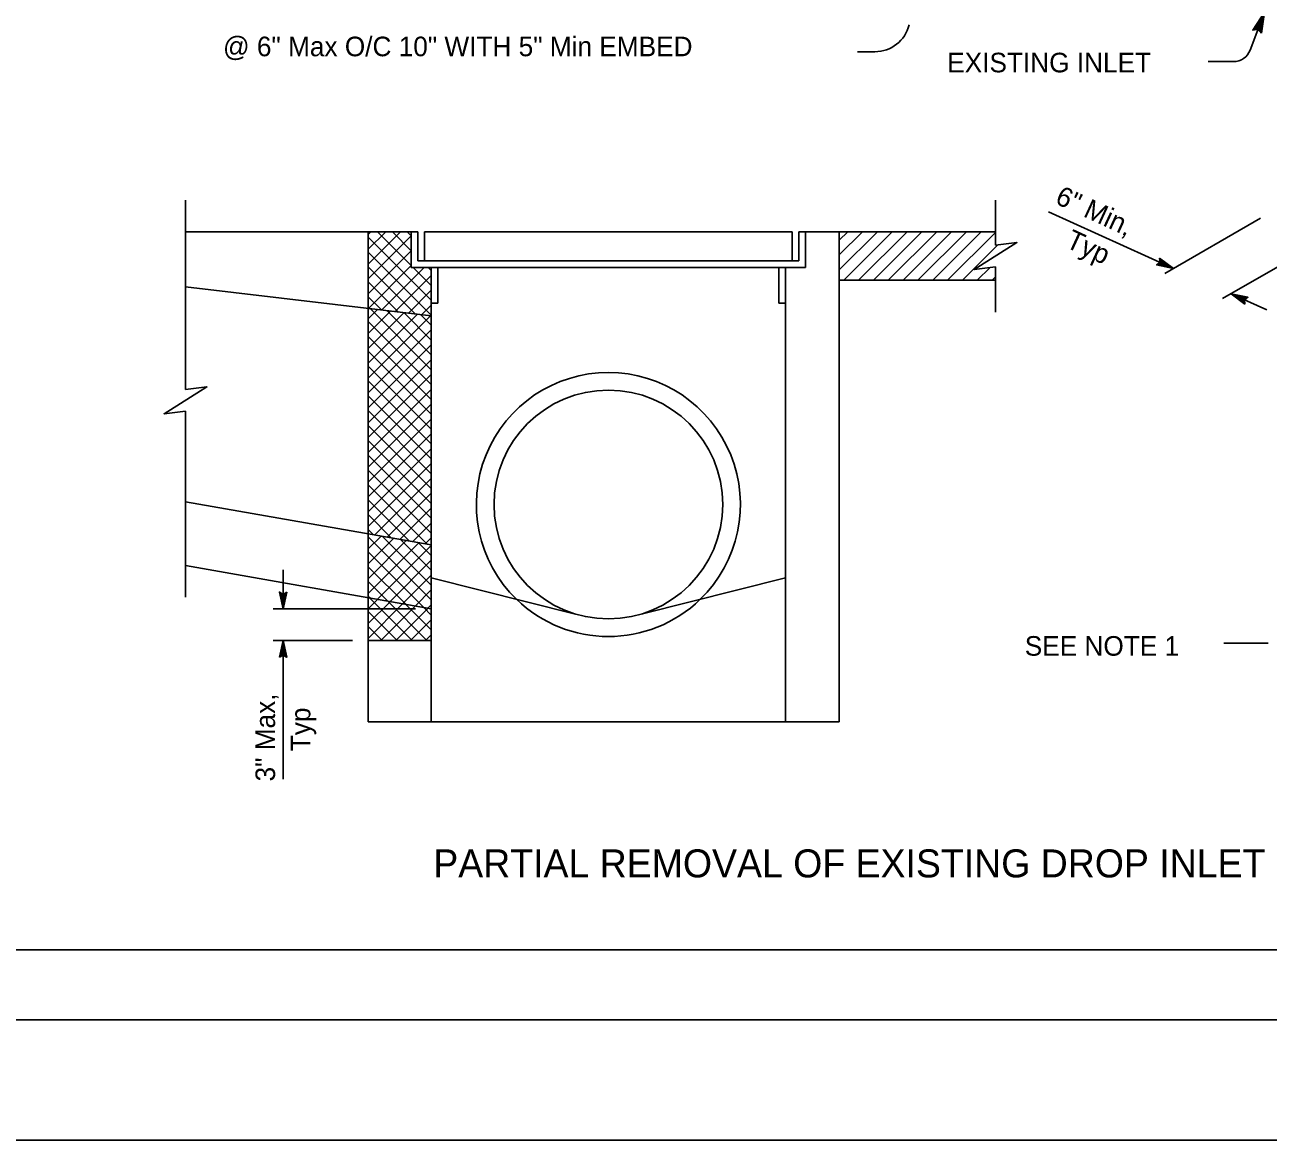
# Model space of a CAD drawing. Extents: x -893 to 867, y -474 to 712.
# Drawn here: x -276.6 to 167.4, y -474 to -75.8 of the extents above; entities that cross this region are included whole.
import ezdxf

# ---------------------------------------------------------------- set-up
doc = ezdxf.new("R2010")
doc.units = 0
for name, color, linetype in [('36 Drainage', 7, 'Continuous'), ('56 Stage 3 Anno', 7, 'Continuous'), ('57 Undefined', 7, 'Continuous'), ('60 Nongeo Data', 7, 'Continuous'), ('border_PLOTTING-ELEMENTS', 7, 'Continuous'), ('border_rw_22x34_Cut_Lines', 7, 'Continuous'), ('border_SHEET', 7, 'Continuous')]:
    doc.layers.add(name, color=color, linetype=linetype)

# ---------------------------------------------------------------- blocks, each defined once
blk = doc.blocks.new('AHT')
at = {"layer": '60 Nongeo Data'}
blk.add_lwpolyline([(-5.9055, 1.3189), (0, 0), (-5.9059, -1.3094), (-5.6957, -0.9602), (-1.3693, -0.0035), (-5.6968, 0.9693), (-5.4886, 0.6205), (-2.7193, 0.002), (-5.4858, -0.6114), (-5.2756, -0.2622), (-4.0791, 0.0031), (-5.2799, 0.2713), (-5.1181, 0), (-5.9059, -1.3094), (-5.1181, 0)], close=True, dxfattribs=at)

msp = doc.modelspace()

# ---------------------------------------------------------------- linework, layer by layer
at = {"layer": '36 Drainage'}
for p, q in [((-154.01, -150.62), (-153.04, -149.65)), ((-154.01, -155.92), (-147.73, -149.65)), ((-154.01, -161.23), (-142.43, -149.65)), ((-150.69, -149.65), (-138.61, -161.73)), ((-145.38, -149.65), (-138.61, -156.43)), ((-140.08, -149.65), (-138.61, -151.12)), ((14.25, -152.66), (17.26, -149.65)), ((14.25, -157.96), (22.56, -149.65)), ((14.25, -163.26), (27.87, -149.65)), ((15.83, -166.99), (33.17, -149.65)), ((21.13, -166.99), (38.47, -149.65)), ((26.44, -166.99), (43.78, -149.65)), ((31.74, -166.99), (49.08, -149.65)), ((37.04, -166.99), (54.38, -149.65)), ((42.35, -166.99), (59.69, -149.65)), ((47.65, -166.99), (64.99, -149.65)), ((52.95, -166.99), (70.05, -149.89)), ((-154.01, -166.53), (-138.61, -151.13)), ((-154.01, -151.63), (-131.51, -174.13)), ((58.26, -166.99), (70.86, -154.39)), ((-154.01, -171.83), (-138.61, -156.43)), ((-154.01, -156.94), (-131.51, -179.44)), ((-154.01, -162.24), (-137.27, -178.98)), ((-153.9, -177.03), (-138.61, -161.74)), ((-149.16, -177.59), (-133.97, -162.4)), ((-137.94, -162.4), (-131.51, -168.83)), ((-132.63, -162.4), (-131.51, -163.53)), ((63.56, -166.99), (68.16, -162.39)), ((-154.01, -167.54), (-143.27, -178.28)), ((-144.41, -178.14), (-131.51, -165.24)), ((68.86, -166.99), (70.05, -165.8)), ((-154.01, -172.85), (-149.28, -177.57)), ((-139.66, -178.7), (-131.51, -170.55)), ((-154.01, -180.72), (-150.69, -177.41)), ((-153.34, -177.1), (-131.51, -198.93)), ((-134.91, -179.25), (-131.51, -175.85)), ((-154.01, -186.03), (-145.95, -177.96)), ((-154.01, -191.33), (-141.2, -178.52)), ((-154.01, -196.63), (-136.45, -179.07)), ((-154.01, -201.94), (-131.7, -179.63)), ((-154.01, -181.73), (-131.51, -204.23)), ((-147.33, -177.8), (-131.51, -193.63)), ((-141.33, -178.5), (-131.51, -188.32)), ((-135.32, -179.2), (-131.51, -183.02)), ((-154.01, -207.24), (-131.51, -184.74)), ((-154.01, -187.04), (-131.51, -209.54)), ((-154.01, -212.54), (-131.51, -190.04)), ((-154.01, -192.34), (-131.51, -214.84)), ((-154.01, -217.85), (-131.51, -195.35)), ((-154.01, -197.64), (-131.51, -220.14)), ((-154.01, -223.15), (-131.51, -200.65)), ((-154.01, -202.95), (-131.51, -225.45)), ((-154.01, -228.45), (-131.51, -205.95)), ((-154.01, -208.25), (-131.51, -230.75)), ((-154.01, -233.76), (-131.51, -211.26)), ((-154.01, -213.55), (-131.51, -236.05)), ((-154.01, -239.06), (-131.51, -216.56)), ((-154.01, -218.86), (-131.51, -241.36)), ((-154.01, -244.36), (-131.51, -221.86)), ((-154.01, -224.16), (-131.51, -246.66)), ((-154.01, -249.66), (-131.51, -227.16)), ((-154.01, -229.46), (-131.51, -251.96)), ((-154.01, -254.97), (-131.51, -232.47)), ((-154.01, -234.77), (-131.51, -257.27)), ((-151.7, -257.96), (-131.51, -237.77)), ((-154.01, -240.07), (-132.78, -261.3)), ((-147.19, -258.76), (-131.51, -243.07)), ((-154.01, -245.37), (-139.22, -260.16)), ((-142.68, -259.55), (-131.51, -248.38)), ((-154.01, -250.68), (-145.66, -259.03)), ((-154.01, -255.98), (-152.1, -257.89)), ((-154.01, -257.64), (-153.93, -257.57)), ((-138.17, -260.35), (-131.51, -253.68)), ((-154.01, -262.94), (-149.43, -258.36)), ((-154.01, -258.65), (-131.51, -281.15)), ((-154.01, -268.25), (-144.92, -259.16)), ((-154.01, -273.55), (-140.41, -259.95)), ((-154.01, -278.85), (-135.9, -260.75)), ((-150.81, -280.96), (-131.51, -261.66)), ((-148.9, -258.45), (-131.51, -275.85)), ((-142.46, -259.59), (-131.51, -270.54)), ((-136.03, -260.72), (-131.51, -265.24)), ((-133.66, -261.14), (-131.51, -258.98)), ((-154.01, -263.95), (-134.04, -283.92)), ((-154.01, -269.26), (-140.48, -282.79)), ((-146.31, -281.76), (-131.51, -266.96)), ((-154.01, -274.56), (-146.92, -281.65)), ((-141.8, -282.55), (-131.51, -272.26)), ((-137.29, -283.35), (-131.51, -277.57)), ((-154.01, -279.86), (-153.36, -280.52)), ((-154.01, -284.26), (-150.73, -280.98)), ((-154.01, -289.57), (-146.22, -281.77)), ((-154.01, -294.87), (-141.71, -282.57)), ((-153.48, -280.49), (-138.36, -295.62)), ((-149.45, -295.62), (-137.2, -283.36)), ((-147.05, -281.63), (-133.06, -295.62)), ((-144.15, -295.62), (-132.69, -284.16)), ((-140.61, -282.76), (-131.51, -291.86)), ((-134.17, -283.9), (-131.51, -286.56)), ((-132.78, -284.14), (-131.51, -282.87)), ((-154.01, -285.27), (-143.66, -295.62)), ((-138.85, -295.62), (-131.51, -288.28)), ((-154.01, -290.58), (-148.97, -295.62)), ((-133.54, -295.62), (-131.51, -293.58))]:
    msp.add_line(p, q, dxfattribs=at)
at = {"layer": '56 Stage 3 Anno'}
for p, q in [((161.01, -84.79), (166.12, -71.23)), ((20.71, -85.38), (26.97, -85.38)), ((146.04, -88.88), (155.1, -88.88)), ((88.94, -142.52), (133.59, -162.8)), ((164.75, -144.82), (130.56, -164.55)), ((185.38, -153.79), (151.19, -173.53)), ((166.97, -177.56), (154.23, -171.78)), ((-184.41, -270.37), (-184.41, -284.37)), ((-137.14, -284.37), (-187.91, -284.37)), ((-159.63, -295.62), (-187.91, -295.62)), ((-184.41, -345.12), (-184.41, -295.62)), ((151.59, -296.52), (167.44, -296.52))]:
    msp.add_line(p, q, dxfattribs=at)
msp.add_lwpolyline([(165.05, -78.79), (166.12, -71.23), (161.94, -77.62), (162.45, -77.53), (165.5, -72.85), (164.73, -78.39), (164.41, -77.99), (164.91, -74.44), (162.95, -77.44), (163.46, -77.34), (164.3, -76.05), (164.09, -77.59), (163.84, -77.27), (161.94, -77.62), (163.84, -77.27)], close=True, dxfattribs=at)
for centre, radius, end in [((26.97, -72.76), 12.62, 346.127), ((155.1, -82.57), 6.31, 339.3482)]:
    msp.add_arc(centre, radius, 270, end, dxfattribs=at)
at = {"layer": '60 Nongeo Data'}
for p, q in [((-219.26, -206.05), (-219.26, -138.4)), ((70.05, -154.49), (70.05, -138.4)), ((-154.01, -149.65), (-219.26, -149.65)), ((-154.01, -149.65), (-136.24, -149.65)), ((-154.01, -149.65), (-154.01, -324.63)), ((-138.61, -162.4), (-138.61, -149.65)), ((-136.24, -149.65), (-136.24, -160.03)), ((-133.87, -149.65), (-133.87, -160.03)), ((-133.87, -149.65), (-2.55, -149.65)), ((-2.55, -149.65), (-2.55, -160.03)), ((-0.18, -149.65), (-0.18, -160.03)), ((-0.18, -149.65), (70.05, -149.65)), ((2.19, -162.4), (2.19, -149.65)), ((14.25, -149.65), (14.25, -324.63)), ((2.19, -162.4), (-138.61, -162.4)), ((-131.51, -162.4), (-138.61, -162.4)), ((-0.18, -160.03), (-136.24, -160.03)), ((-131.51, -175.15), (-131.51, -162.4)), ((-129.14, -162.4), (-129.14, -175.15)), ((-7.28, -162.4), (-7.28, -175.15)), ((-4.92, -175.15), (-4.92, -162.4)), ((70.05, -178.32), (70.05, -162.15)), ((14.25, -166.99), (70.05, -166.99)), ((-219.26, -169.39), (-131.51, -179.65)), ((-129.14, -175.15), (-131.51, -175.15)), ((-131.51, -175.15), (-131.51, -324.63)), ((-7.28, -175.15), (-4.92, -175.15)), ((-4.92, -324.63), (-4.92, -175.15)), ((-219.26, -280.14), (-219.26, -213.72)), ((-219.26, -246.05), (-131.51, -261.52)), ((-219.26, -268.89), (-131.51, -284.37)), ((-79.95, -286.18), (-131.51, -273.29)), ((-4.92, -273.29), (-56.47, -286.18)), ((-131.51, -295.62), (-154.01, -295.62)), ((-154.01, -324.63), (14.25, -324.63))]:
    msp.add_line(p, q, dxfattribs=at)
for points in [[(70.05, -154.49), (77.72, -153.53), (62.39, -163.11), (70.05, -162.15)], [(-219.26, -206.05), (-211.59, -205.1), (-226.93, -214.68), (-219.26, -213.72)]]:
    msp.add_lwpolyline(points, dxfattribs=at)
msp.add_circle((-68.21, -247.06), 40.84, dxfattribs=at)
for start, end in [(314.1298, 225.8702), (225.8702, 314.1298)]:
    msp.add_arc((-68.21, -247.06), 47.15, start, end, dxfattribs=at)
at = {"layer": 'border_PLOTTING-ELEMENTS'}
for points in [[(-893.46, -474.04), (866.54, -474.04), (866.54, 711.96), (-893.46, 711.96)], [(-863.46, 668.96), (836.54, 668.96), (836.54, -431.04), (-863.46, -431.04)]]:
    msp.add_lwpolyline(points, close=True, dxfattribs=at)
at = {"layer": 'border_rw_22x34_Cut_Lines'}
msp.add_lwpolyline([(-863.46, 668.96), (836.54, 668.96), (836.54, -431.04), (-863.46, -431.04)], close=True, dxfattribs=at)
at = {"layer": 'border_SHEET'}
msp.add_line((811.54, -406.05), (-813.46, -406.05), dxfattribs=at)

# ---------------------------------------------------------------- block references
at = {"layer": '56 Stage 3 Anno', "xscale": 1.0169491815980631}
for p, yscale, rotation in [((133.59, -162.8), 1.0120610569569688, -24.426736039136507), ((154.23, -171.78), 1.0120610569569688, 155.5732639608635), ((-184.41, -284.37), 1.0120610569569686, -90), ((-184.41, -295.62), 1.0120610569569686, 90)]:
    msp.add_blockref('AHT', p, dxfattribs=dict(at, yscale=yscale, rotation=rotation))

# ---------------------------------------------------------------- texts
at = {"layer": '57 Undefined'}
for s, height, p in [('@ 6" Max O/C 10" WITH 5" Min EMBED  ', 7, (-205.87, -86.99)), ('EXISTING INLET', 7, (52.81, -92.74)), ('SEE NOTE 1', 7, (80.51, -301.06)), ('PARTIAL REMOVAL OF EXISTING DROP INLET', 10, (-130.76, -380.22))]:
    msp.add_text(s, height=height, dxfattribs=at).set_placement(p)
for s, rotation, p in [('6" Min,', 335.1926, (90.97, -139.38)), ('Typ', 335.1926, (94.69, -154.98)), ('3" Max,', 90, (-187.27, -345.96)), ('Typ', 90, (-174.67, -335.17))]:
    msp.add_text(s, height=7, rotation=rotation, dxfattribs=at).set_placement(p)

doc.saveas('drawing.dxf')
